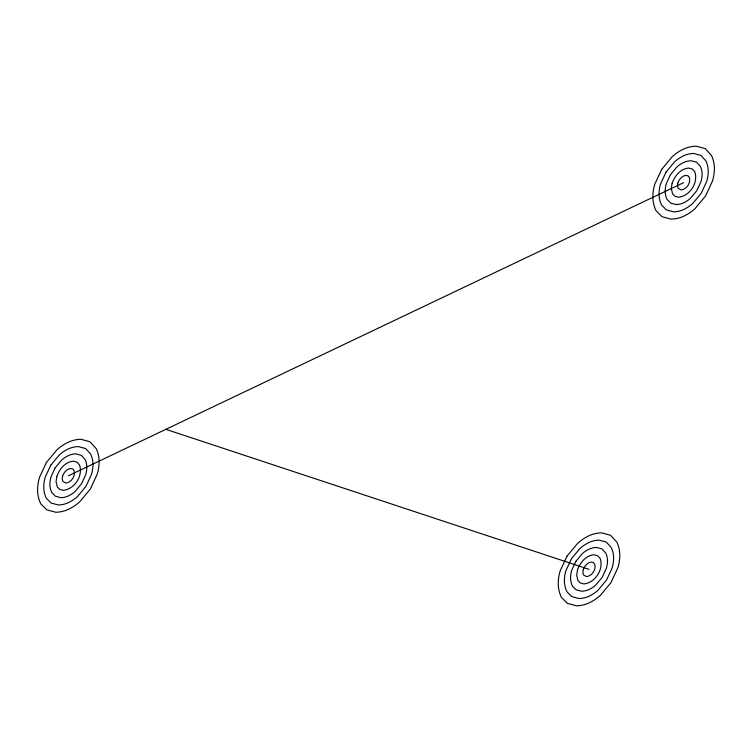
<?xml version="1.0" encoding="UTF-8"?>
<svg xmlns="http://www.w3.org/2000/svg" width="752" height="752" viewBox="0 0 752 752"><rect width="100%" height="100%" fill="white"/><g stroke="black" fill="none" stroke-linecap="round" stroke-linejoin="round"><path stroke-width="1.13" d="M68.366 475.781L683.634 182.661M165.872 429.326L589.013 569.339M56.851 476.354L56.062 481.637L57.302 486.967L59.728 489.402L63.356 490.379C74.636 489.063 83.34 475.696 79.496 464.905L76.995 462.16L73.376 461.183C65.142 461.869 59.483 469.088 56.851 476.354M62.604 476.063L62.209 478.714L62.83 481.374L65.856 483.075C71.506 482.417 75.849 475.743 73.931 470.338L72.681 468.966L70.867 468.477C66.759 468.825 63.92 472.435 62.604 476.063M577.498 569.922L576.709 575.205L577.95 580.525L580.384 582.96L584.013 583.937C595.293 582.631 603.997 569.264 600.152 558.463L597.652 555.719L594.024 554.741C585.799 555.437 580.13 562.646 577.498 569.922M583.261 569.631L582.866 572.272L583.486 574.932L586.513 576.643C592.153 575.985 596.505 569.302 594.588 563.906L593.337 562.534L591.523 562.045C587.406 562.393 584.577 565.993 583.261 569.631M672.119 183.234L671.329 188.517L672.57 193.847L675.005 196.281L678.624 197.259C689.913 195.943 698.617 182.586 694.773 171.785L692.272 169.04L688.644 168.063C680.419 168.758 674.751 175.968 672.119 183.234M677.881 182.943L677.486 185.594L678.107 188.254L681.133 189.955C686.773 189.297 691.126 182.623 689.208 177.218L687.948 175.846L686.144 175.357C682.026 175.705 679.197 179.314 677.881 182.943M46.436 462.461L39.574 477.219A50.816 46.022 26.3 0 0 37.6 490.436A34.451 31.199 26.3 0 0 40.702 503.737L46.784 509.828L55.836 512.272A32.449 29.384 26.3 0 0 68.601 509.273A50.816 46.022 26.3 0 0 79.825 501.678L90.287 489.101L97.158 474.333A50.816 46.022 26.3 0 0 99.123 461.126A32.449 29.384 26.3 0 0 96.209 448.596L89.949 441.734L80.887 439.281A32.449 29.384 26.3 0 0 68.122 442.279A50.816 46.022 26.3 0 0 56.908 449.875L46.436 462.461M50.826 465.121L45.327 476.928A40.655 36.82 26.3 0 0 43.757 487.503A27.561 24.957 26.3 0 0 46.239 498.144L51.098 503.013L58.346 504.977A25.953 23.509 26.3 0 0 68.554 502.571A40.655 36.82 26.3 0 0 77.531 496.499L85.907 486.431L91.396 474.625A40.655 36.82 26.3 0 0 92.975 464.05A25.953 23.509 26.3 0 0 90.635 454.029L85.634 448.54L78.387 446.585A25.953 23.509 26.3 0 0 68.169 448.982A40.655 36.82 26.3 0 0 59.192 455.054L50.826 465.121M55.206 467.782L51.089 476.646A30.494 27.608 26.3 0 0 49.905 484.57A20.671 18.715 26.3 0 0 51.766 492.551L55.413 496.207L60.846 497.674A19.467 17.634 26.3 0 0 68.507 495.878A30.494 27.608 26.3 0 0 75.238 491.319L81.517 483.771L85.643 474.916A30.494 27.608 26.3 0 0 86.818 466.983A19.467 17.634 26.3 0 0 85.07 459.463L81.31 455.345L75.877 453.879A19.467 17.634 26.3 0 0 68.216 455.684A30.494 27.608 26.3 0 0 61.485 460.243L55.206 467.782M661.713 169.341L654.842 184.099A50.816 46.022 26.3 0 0 652.877 197.315A34.451 31.199 26.3 0 0 655.979 210.616L662.051 216.708L671.113 219.152A32.449 29.384 26.3 0 0 683.878 216.153A50.816 46.022 26.3 0 0 695.092 208.558L705.564 195.981L712.426 181.213A50.816 46.022 26.3 0 0 714.4 168.006A32.449 29.384 26.3 0 0 711.477 155.476L705.216 148.614L696.164 146.17A32.449 29.384 26.3 0 0 683.399 149.159A50.816 46.022 26.3 0 0 672.175 156.754L661.713 169.341M666.093 172.001L660.604 183.817A40.655 36.82 26.3 0 0 659.025 194.383A27.561 24.957 26.3 0 0 661.506 205.023L666.366 209.893L673.613 211.857A25.953 23.509 26.3 0 0 683.831 209.451A40.655 36.82 26.3 0 0 692.808 203.378L701.174 193.32L706.673 181.505A40.655 36.82 26.3 0 0 708.243 170.93A25.953 23.509 26.3 0 0 705.912 160.909L700.902 155.42L693.654 153.464A25.953 23.509 26.3 0 0 683.446 155.861A40.655 36.82 26.3 0 0 674.469 161.943L666.093 172.001M670.483 174.661L666.357 183.526A30.494 27.608 26.3 0 0 665.182 191.45A20.671 18.715 26.3 0 0 667.043 199.43L670.69 203.087L676.123 204.553A19.467 17.634 26.3 0 0 683.784 202.758A30.494 27.608 26.3 0 0 690.515 198.199L696.794 190.651L700.911 181.796A30.494 27.608 26.3 0 0 702.095 173.862A19.467 17.634 26.3 0 0 700.338 166.352L696.587 162.235L691.154 160.759A19.467 17.634 26.3 0 0 683.493 162.564A30.494 27.608 26.3 0 0 676.762 167.123L670.483 174.661M567.093 556.019L560.221 570.787A50.816 46.022 26.3 0 0 558.257 583.994A34.451 31.199 26.3 0 0 561.359 597.304L567.44 603.386L576.493 605.83A32.449 29.384 26.3 0 0 589.258 602.841A50.816 46.022 26.3 0 0 600.481 595.246L610.944 582.659L617.806 567.901A50.816 46.022 26.3 0 0 619.78 554.685A32.449 29.384 26.3 0 0 616.856 542.154L610.596 535.292L601.544 532.848A32.449 29.384 26.3 0 0 588.778 535.847A50.816 46.022 26.3 0 0 577.555 543.442L567.093 556.019M571.482 558.68L565.983 570.495A40.655 36.82 26.3 0 0 564.404 581.07A27.561 24.957 26.3 0 0 566.886 591.711L571.755 596.58L579.002 598.536A25.953 23.509 26.3 0 0 589.211 596.139A40.655 36.82 26.3 0 0 598.188 590.057L606.554 579.999L612.053 568.183A40.655 36.82 26.3 0 0 613.632 557.617A25.953 23.509 26.3 0 0 611.291 547.597L606.281 542.107L599.034 540.143A25.953 23.509 26.3 0 0 588.825 542.549A40.655 36.82 26.3 0 0 579.848 548.622L571.482 558.68M575.863 561.349L571.746 570.204A30.494 27.608 26.3 0 0 570.561 578.138A20.671 18.715 26.3 0 0 572.422 586.118L576.07 589.765L581.503 591.241A19.467 17.634 26.3 0 0 589.164 589.436A30.494 27.608 26.3 0 0 595.894 584.877L602.173 577.339L606.291 568.474A30.494 27.608 26.3 0 0 607.475 560.55A19.467 17.634 26.3 0 0 605.727 553.03L601.967 548.913L596.533 547.447A19.467 17.634 26.3 0 0 588.872 549.242A30.494 27.608 26.3 0 0 582.142 553.801L575.863 561.349"/></g></svg>
